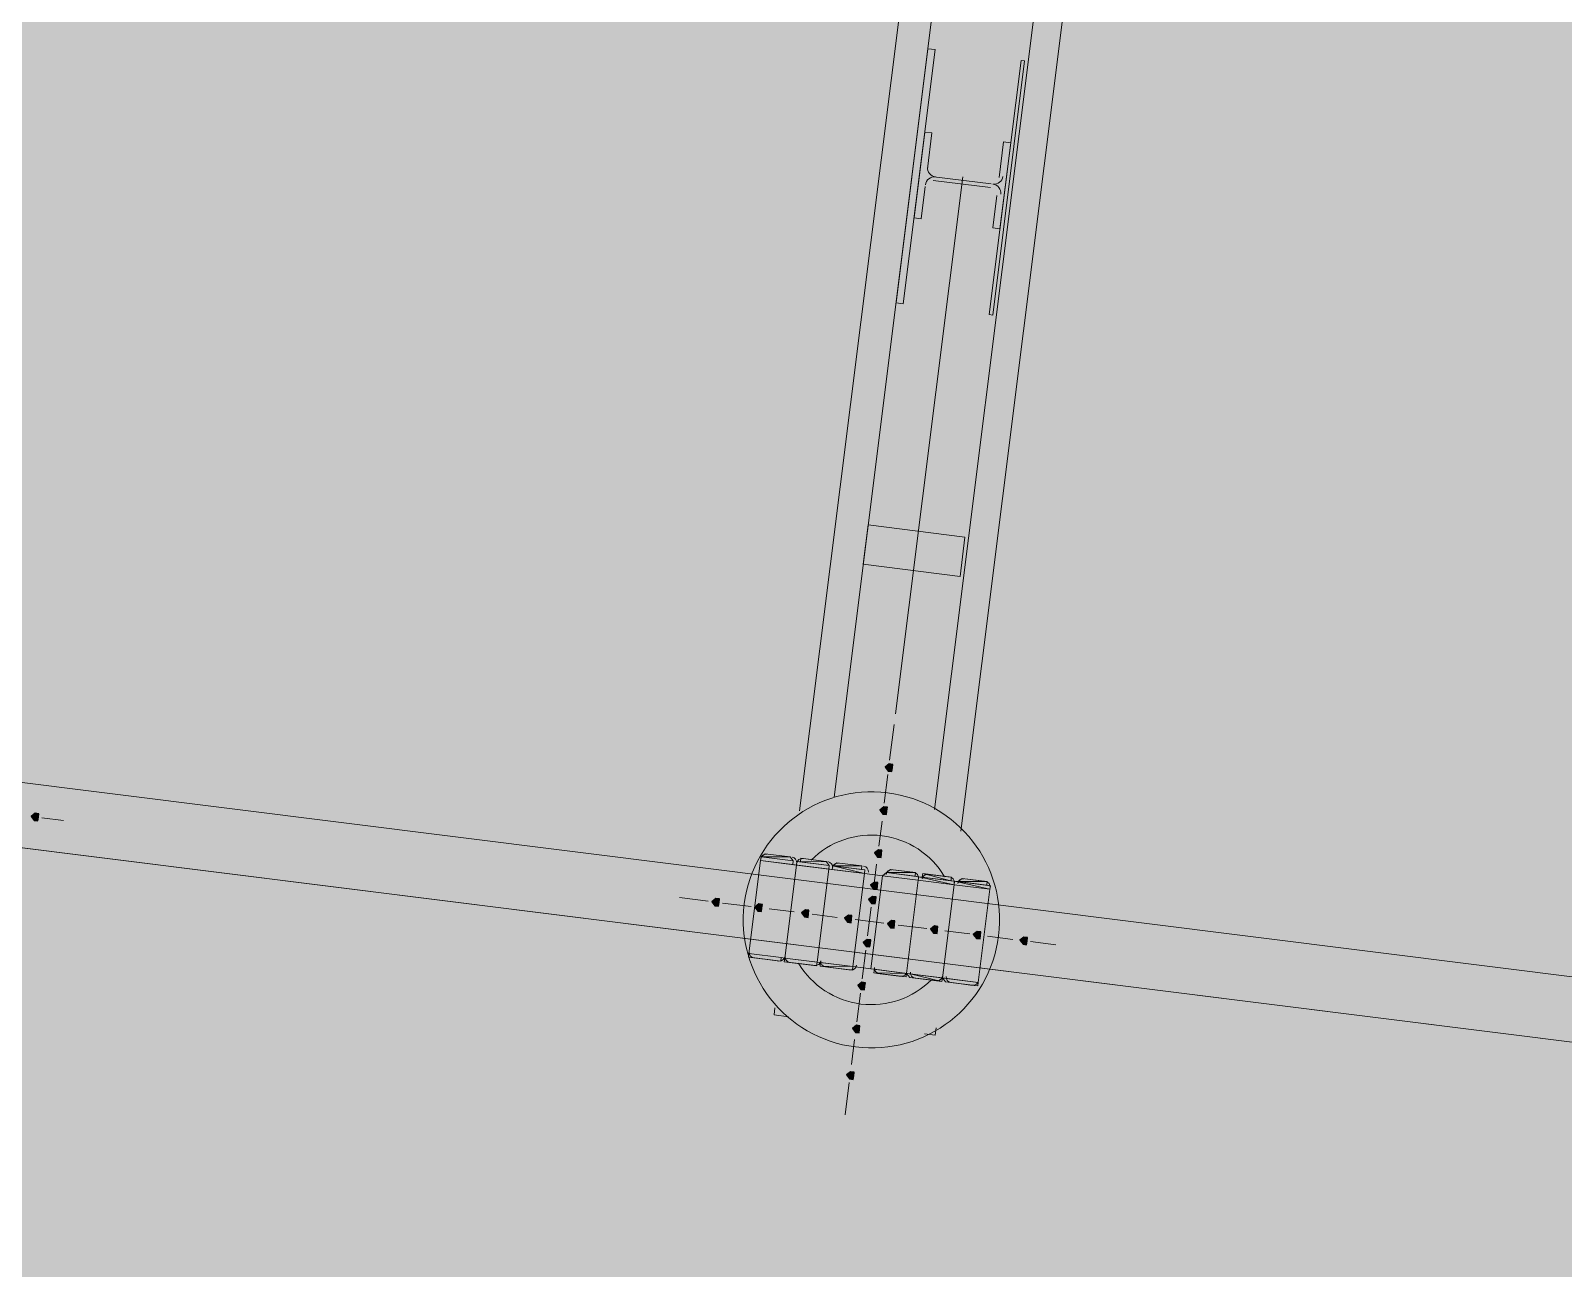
# Model space of a CAD drawing. Header units: metres. Extents: x -4 to 509425, y 7549 to 4732445.
# Drawn here: x 476002.263 to 476005.858, y 4719759.228 to 4719762.132 of the extents above; entities that cross this region are included whole.
import ezdxf

# ---------------------------------------------------------------- set-up
doc = ezdxf.new("R2010")
doc.units = ezdxf.units.M
doc.header["$LTSCALE"] = 0.01
doc.header["$MEASUREMENT"] = 0
doc.layers.get('0').update_dxf_attribs({"lineweight": 0})
doc.layers.add('_SUBESTACIÓN', color=1, linetype='Continuous')
doc.layers.add('SUBESTACION LA VID', color=253, linetype='Continuous')

# ---------------------------------------------------------------- blocks, each defined once
blk = doc.blocks.new('A$Cfff6051d')
at = {"layer": 'SUBESTACION LA VID', "transparency": 33554687}
h = blk.add_hatch(color=256, dxfattribs=at)
h.dxf.hatch_style = 2
h.paths.add_polyline_path([(476004.284, 4719760.4023), (476004.285, 4719760.4107), (476004.2766, 4719760.4118), (476004.2672, 4719760.4044), (476004.2745, 4719760.395), (476004.2829, 4719760.3939)])
h = blk.add_hatch(color=256, dxfattribs=at)
h.dxf.hatch_style = 2
h.paths.add_polyline_path([(476002.2814, 4719760.2865), (476002.2825, 4719760.2949), (476002.2741, 4719760.2959), (476002.2646, 4719760.2886), (476002.2719, 4719760.2791), (476002.2803, 4719760.2781)])
h = blk.add_hatch(color=256, dxfattribs=at)
h.dxf.hatch_style = 2
h.paths.add_polyline_path([(476004.2713, 4719760.3015), (476004.2724, 4719760.3099), (476004.264, 4719760.311), (476004.2545, 4719760.3036), (476004.2619, 4719760.2941), (476004.2703, 4719760.2931)])
h = blk.add_hatch(color=256, dxfattribs=at)
h.dxf.hatch_style = 2
h.paths.add_polyline_path([(476004.2587, 4719760.2007), (476004.2597, 4719760.2091), (476004.2513, 4719760.2101), (476004.2419, 4719760.2028), (476004.2492, 4719760.1933), (476004.2576, 4719760.1923)])
h = blk.add_hatch(color=256, dxfattribs=at)
h.dxf.hatch_style = 2
h.paths.add_polyline_path([(476004.2492, 4719760.1251), (476004.2503, 4719760.1335), (476004.2419, 4719760.1345), (476004.2324, 4719760.1272), (476004.2398, 4719760.1177), (476004.2482, 4719760.1167)])
h = blk.add_hatch(color=256, dxfattribs=at)
h.dxf.hatch_style = 2
h.paths.add_polyline_path([(476003.8775, 4719760.0864), (476003.8785, 4719760.0948), (476003.8701, 4719760.0958), (476003.8607, 4719760.0885), (476003.868, 4719760.079), (476003.8764, 4719760.078)])
h = blk.add_hatch(color=256, dxfattribs=at)
h.dxf.hatch_style = 2
h.paths.add_polyline_path([(476003.9783, 4719760.0737), (476003.9793, 4719760.0821), (476003.9709, 4719760.0832), (476003.9615, 4719760.0758), (476003.9688, 4719760.0664), (476003.9772, 4719760.0653)])
h = blk.add_hatch(color=256, dxfattribs=at)
h.dxf.hatch_style = 2
h.paths.add_polyline_path([(476004.0875, 4719760.06), (476004.0885, 4719760.0684), (476004.0801, 4719760.0695), (476004.0707, 4719760.0621), (476004.078, 4719760.0527), (476004.0864, 4719760.0516)])
h = blk.add_hatch(color=256, dxfattribs=at)
h.dxf.hatch_style = 2
h.paths.add_polyline_path([(476004.245, 4719760.0915), (476004.2461, 4719760.0999), (476004.2377, 4719760.1009), (476004.2282, 4719760.0936), (476004.2355, 4719760.0841), (476004.2439, 4719760.0831)])
h = blk.add_hatch(color=256, dxfattribs=at)
h.dxf.hatch_style = 2
h.paths.add_polyline_path([(476004.1883, 4719760.0474), (476004.1893, 4719760.0558), (476004.1809, 4719760.0569), (476004.1715, 4719760.0495), (476004.1788, 4719760.0401), (476004.1872, 4719760.039)])
h = blk.add_hatch(color=256, dxfattribs=at)
h.dxf.hatch_style = 2
h.paths.add_polyline_path([(476004.2891, 4719760.0348), (476004.2901, 4719760.0432), (476004.2817, 4719760.0442), (476004.2723, 4719760.0369), (476004.2796, 4719760.0274), (476004.288, 4719760.0264)])
h = blk.add_hatch(color=256, dxfattribs=at)
h.dxf.hatch_style = 2
h.paths.add_polyline_path([(476004.3899, 4719760.0221), (476004.3909, 4719760.0305), (476004.3825, 4719760.0316), (476004.3731, 4719760.0242), (476004.3804, 4719760.0148), (476004.3888, 4719760.0137)])
h = blk.add_hatch(color=256, dxfattribs=at)
h.dxf.hatch_style = 2
h.paths.add_polyline_path([(476004.2324, 4719759.9907), (476004.2334, 4719759.9991), (476004.225, 4719760.0001), (476004.2156, 4719759.9928), (476004.2229, 4719759.9833), (476004.2313, 4719759.9823)])
h = blk.add_hatch(color=256, dxfattribs=at)
h.dxf.hatch_style = 2
h.paths.add_polyline_path([(476004.4907, 4719760.0095), (476004.4917, 4719760.0179), (476004.4833, 4719760.0189), (476004.4739, 4719760.0116), (476004.4812, 4719760.0021), (476004.4896, 4719760.0011)])
h = blk.add_hatch(color=256, dxfattribs=at)
h.dxf.hatch_style = 2
h.paths.add_polyline_path([(476004.5999, 4719759.9958), (476004.601, 4719760.0042), (476004.5925, 4719760.0053), (476004.5831, 4719759.9979), (476004.5904, 4719759.9885), (476004.5988, 4719759.9874)])
h = blk.add_hatch(color=256, dxfattribs=at)
h.dxf.hatch_style = 2
h.paths.add_polyline_path([(476004.2197, 4719759.8899), (476004.2208, 4719759.8983), (476004.2124, 4719759.8993), (476004.2029, 4719759.892), (476004.2103, 4719759.8825), (476004.2187, 4719759.8815)])
h = blk.add_hatch(color=256, dxfattribs=at)
h.dxf.hatch_style = 2
h.paths.add_polyline_path([(476004.2071, 4719759.7891), (476004.2081, 4719759.7975), (476004.1997, 4719759.7985), (476004.1903, 4719759.7912), (476004.1976, 4719759.7817), (476004.206, 4719759.7807)])
h = blk.add_hatch(color=256, dxfattribs=at)
h.dxf.hatch_style = 2
h.paths.add_polyline_path([(476004.1934, 4719759.6799), (476004.1944, 4719759.6883), (476004.186, 4719759.6893), (476004.1766, 4719759.682), (476004.1839, 4719759.6725), (476004.1923, 4719759.6715)])
at = {"layer": 'SUBESTACION LA VID', "lineweight": 15}
for p, q in [((476072.2069, 4719751.5967), (475976.9555, 4719763.5384)), ((476072.1879, 4719751.4455), (475976.9365, 4719763.3871)), ((476004.0666, 4719760.3016), (476004.4436, 4719763.3089)), ((476004.5139, 4719763.2574), (476004.1474, 4719760.3341)), ((476004.4446, 4719760.2542), (476004.8216, 4719763.2615)), ((476004.7491, 4719763.2279), (476004.3826, 4719760.3046)), ((476004.2914, 4719760.5294), (476004.4493, 4719761.7894)), ((476004.5144, 4719761.7642), (476004.38, 4719761.781)), ((476004.3811, 4719761.7894), (476004.5155, 4719761.7726)), ((476004.2882, 4719760.5042), (476004.2777, 4719760.4202)), ((476004.2735, 4719760.3866), (476004.265, 4719760.3194)), ((476002.3402, 4719760.2791), (476002.2898, 4719760.2854)), ((476004.2598, 4719760.2773), (476004.2524, 4719760.2185)), ((476003.9752, 4719760.185), (476003.9478, 4719759.9666)), ((476004.0445, 4719760.1934), (476003.9857, 4719760.2008)), ((476004.0592, 4719760.1745), (476004.0318, 4719759.9561)), ((476004.0318, 4719759.9561), (476004.0592, 4719760.1745)), ((476004.1285, 4719760.1829), (476004.0697, 4719760.1903)), ((476004.2125, 4719760.1724), (476004.1537, 4719760.1797)), ((476004.2471, 4719760.1765), (476004.2398, 4719760.1177)), ((476004.1348, 4719760.165), (476004.1074, 4719759.9466)), ((476004.1074, 4719759.9466), (476004.1348, 4719760.165)), ((476004.1914, 4719759.9361), (476004.2188, 4719760.1545)), ((476004.2334, 4719759.9308), (476004.2608, 4719760.1492)), ((476004.2797, 4719760.1639), (476004.3301, 4719760.1576)), ((476004.3448, 4719760.1387), (476004.3174, 4719759.9203)), ((476004.3174, 4719759.9203), (476004.3448, 4719760.1387)), ((476004.3637, 4719760.1534), (476004.4141, 4719760.1471)), ((476004.4477, 4719760.1429), (476004.4981, 4719760.1365)), ((476004.4288, 4719760.1282), (476004.4014, 4719759.9098)), ((476004.4014, 4719759.9098), (476004.4288, 4719760.1282)), ((476004.5128, 4719760.1176), (476004.4854, 4719759.8992)), ((476003.8523, 4719760.0895), (476003.7851, 4719760.098)), ((476003.9531, 4719760.0769), (476003.8859, 4719760.0853)), ((476004.0539, 4719760.0643), (476003.9951, 4719760.0716)), ((476004.2345, 4719760.0757), (476004.2261, 4719760.0085)), ((476004.1547, 4719760.0516), (476004.0959, 4719760.059)), ((476004.2639, 4719760.0379), (476004.1967, 4719760.0464)), ((476004.3647, 4719760.0253), (476004.2975, 4719760.0337)), ((476004.4655, 4719760.0127), (476004.4067, 4719760.02)), ((476004.5663, 4719760), (476004.5075, 4719760.0074)), ((476004.6671, 4719759.9874), (476004.6083, 4719759.9947)), ((476004.2219, 4719759.9749), (476004.2134, 4719759.9077)), ((476003.9551, 4719759.9572), (476004.0139, 4719759.9498)), ((476004.0391, 4719759.9467), (476004.0979, 4719759.9393)), ((476004.1231, 4719759.9361), (476004.1819, 4719759.9287)), ((476004.2995, 4719759.914), (476004.2491, 4719759.9203)), ((476004.3835, 4719759.9035), (476004.3331, 4719759.9098)), ((476004.4675, 4719759.8929), (476004.4171, 4719759.8993)), ((476004.2092, 4719759.8741), (476004.2008, 4719759.8069)), ((476004.1955, 4719759.7649), (476004.1882, 4719759.7061)), ((476004.1829, 4719759.6641), (476004.1734, 4719759.5885))]:
    blk.add_line(p, q, dxfattribs=at)
at = {"layer": 'SUBESTACION LA VID', "lineweight": 0}
for p, q in [((476003.9752, 4719760.185), (476004.0508, 4719760.1756)), ((476003.9762, 4719760.1934), (476004.0518, 4719760.184)), ((476003.9762, 4719760.1934), (476004.0518, 4719760.184)), ((476003.9762, 4719760.1934), (476004.0518, 4719760.184)), ((476003.9762, 4719760.1934), (476004.0518, 4719760.184)), ((476003.9762, 4719760.1934), (476004.0445, 4719760.1934)), ((476003.9857, 4719760.2008), (476004.0445, 4719760.1934)), ((476003.9857, 4719760.2008), (476004.0445, 4719760.1934)), ((476003.9857, 4719760.2008), (476004.0445, 4719760.1934)), ((476004.0592, 4719760.1745), (476004.1348, 4719760.165)), ((476004.0602, 4719760.1829), (476004.1358, 4719760.1734)), ((476004.0602, 4719760.1829), (476004.1358, 4719760.1734)), ((476004.0602, 4719760.1829), (476004.1358, 4719760.1734)), ((476004.0602, 4719760.1829), (476004.1358, 4719760.1734)), ((476004.0602, 4719760.1829), (476004.1358, 4719760.1734)), ((476004.0602, 4719760.1829), (476004.1358, 4719760.1734)), ((476004.0686, 4719760.1819), (476004.1285, 4719760.1829)), ((476004.0686, 4719760.1819), (476004.1358, 4719760.1734)), ((476004.0697, 4719760.1903), (476004.1285, 4719760.1829)), ((476004.1537, 4719760.1797), (476004.2125, 4719760.1724)), ((476004.1537, 4719760.1797), (476004.2125, 4719760.1724)), ((476004.1348, 4719760.165), (476004.2188, 4719760.1545)), ((476004.1432, 4719760.164), (476004.2188, 4719760.1545)), ((476004.1442, 4719760.1724), (476004.2188, 4719760.1545)), ((476004.1442, 4719760.1724), (476004.2198, 4719760.1629)), ((476004.1442, 4719760.1724), (476004.2198, 4719760.1629)), ((476004.1442, 4719760.1724), (476004.2198, 4719760.1629)), ((476004.1442, 4719760.1724), (476004.2198, 4719760.1629)), ((476004.1442, 4719760.1724), (476004.2198, 4719760.1629)), ((476004.1442, 4719760.1724), (476004.2114, 4719760.164)), ((476004.1442, 4719760.1724), (476004.2125, 4719760.1724)), ((476004.2608, 4719760.1492), (476004.3448, 4719760.1387)), ((476004.2702, 4719760.1566), (476004.3458, 4719760.1471)), ((476004.2702, 4719760.1566), (476004.3458, 4719760.1471)), ((476004.2702, 4719760.1566), (476004.3458, 4719760.1471)), ((476004.2702, 4719760.1566), (476004.3458, 4719760.1471)), ((476004.2702, 4719760.1566), (476004.3374, 4719760.1482)), ((476004.2702, 4719760.1566), (476004.3385, 4719760.1566)), ((476004.2797, 4719760.1639), (476004.3385, 4719760.1566)), ((476004.2797, 4719760.1639), (476004.3385, 4719760.1566)), ((476004.3448, 4719760.1387), (476004.4288, 4719760.1282)), ((476004.3458, 4719760.1471), (476004.4298, 4719760.1366)), ((476004.3542, 4719760.1461), (476004.4298, 4719760.1366)), ((476004.3542, 4719760.1461), (476004.4298, 4719760.1366)), ((476004.3542, 4719760.1461), (476004.4214, 4719760.1376)), ((476004.3542, 4719760.1461), (476004.4214, 4719760.1376)), ((476004.3553, 4719760.1545), (476004.4214, 4719760.1376)), ((476004.3553, 4719760.1545), (476004.4225, 4719760.146)), ((476004.3637, 4719760.1534), (476004.4225, 4719760.146)), ((476004.3637, 4719760.1534), (476004.4225, 4719760.146)), ((476004.4477, 4719760.1429), (476004.5065, 4719760.1355)), ((476004.4477, 4719760.1429), (476004.5065, 4719760.1355)), ((476004.4288, 4719760.1282), (476004.5128, 4719760.1176)), ((476004.4288, 4719760.1282), (476004.5128, 4719760.1176)), ((476004.4382, 4719760.1355), (476004.5138, 4719760.126)), ((476004.4382, 4719760.1355), (476004.5138, 4719760.126)), ((476004.4382, 4719760.1355), (476004.5054, 4719760.1271)), ((476004.4382, 4719760.1355), (476004.5065, 4719760.1355)), ((476004.0223, 4719759.9488), (476003.9467, 4719759.9582)), ((476004.0223, 4719759.9488), (476003.9467, 4719759.9582)), ((476004.0234, 4719759.9572), (476003.9478, 4719759.9666)), ((476004.0234, 4719759.9572), (476003.9478, 4719759.9666)), ((476004.0223, 4719759.9488), (476003.9551, 4719759.9572)), ((476004.0223, 4719759.9488), (476003.9551, 4719759.9572)), ((476004.0979, 4719759.9393), (476004.0307, 4719759.9477)), ((476004.1063, 4719759.9382), (476004.0307, 4719759.9477)), ((476004.1063, 4719759.9382), (476004.0307, 4719759.9477)), ((476004.1063, 4719759.9382), (476004.0307, 4719759.9477)), ((476004.1063, 4719759.9382), (476004.0307, 4719759.9477)), ((476004.1063, 4719759.9382), (476004.0307, 4719759.9477)), ((476004.1074, 4719759.9466), (476004.0318, 4719759.9561)), ((476004.1074, 4719759.9466), (476004.0318, 4719759.9561)), ((476004.1074, 4719759.9466), (476004.0318, 4719759.9561)), ((476004.0979, 4719759.9393), (476004.0391, 4719759.9467)), ((476004.0979, 4719759.9393), (476004.0391, 4719759.9467)), ((476004.1819, 4719759.9287), (476004.1147, 4719759.9372)), ((476004.1903, 4719759.9277), (476004.1147, 4719759.9372)), ((476004.1903, 4719759.9277), (476004.1147, 4719759.9372)), ((476004.1903, 4719759.9277), (476004.1147, 4719759.9372)), ((476004.1903, 4719759.9277), (476004.1147, 4719759.9372)), ((476004.1903, 4719759.9277), (476004.1147, 4719759.9372)), ((476004.1914, 4719759.9361), (476004.1147, 4719759.9372)), ((476004.1914, 4719759.9361), (476004.1158, 4719759.9456)), ((476004.3174, 4719759.9203), (476004.2418, 4719759.9298)), ((476004.3079, 4719759.9129), (476004.2407, 4719759.9214)), ((476004.3163, 4719759.9119), (476004.2407, 4719759.9214)), ((476004.2995, 4719759.914), (476004.2491, 4719759.9203)), ((476004.4014, 4719759.9098), (476004.3174, 4719759.9203)), ((476004.3919, 4719759.9024), (476004.3247, 4719759.9108)), ((476004.3919, 4719759.9024), (476004.3247, 4719759.9108)), ((476004.4003, 4719759.9014), (476004.3247, 4719759.9108)), ((476004.4003, 4719759.9014), (476004.3247, 4719759.9108)), ((476004.4003, 4719759.9014), (476004.3258, 4719759.9192)), ((476004.3919, 4719759.9024), (476004.3331, 4719759.9098)), ((476004.476, 4719759.8919), (476004.4087, 4719759.9003)), ((476004.476, 4719759.8919), (476004.4087, 4719759.9003)), ((476004.476, 4719759.8919), (476004.4087, 4719759.9003)), ((476004.476, 4719759.8919), (476004.4087, 4719759.9003)), ((476004.4844, 4719759.8908), (476004.4087, 4719759.9003)), ((476004.4844, 4719759.8908), (476004.4087, 4719759.9003)), ((476004.4844, 4719759.8908), (476004.4087, 4719759.9003)), ((476004.476, 4719759.8919), (476004.4171, 4719759.8993))]:
    blk.add_line(p, q, dxfattribs=at)
at = {"layer": 'SUBESTACION LA VID', "lineweight": 15}
for points in [[(476072.1879, 4719751.4455), (476072.2069, 4719751.5967), (475976.9555, 4719763.5384), (475976.9365, 4719763.3871), (476072.1879, 4719751.4455)], [(476004.3843, 4719762.0877), (476004.3096, 4719761.4912), (476004.2928, 4719761.4933), (476004.3675, 4719762.0898), (476004.3843, 4719762.0877)], [(476004.5859, 4719762.0624), (476004.5112, 4719761.466), (476004.5196, 4719761.4649), (476004.5943, 4719762.0613), (476004.5859, 4719762.0624)], [(476004.3348, 4719761.6928), (476004.3601, 4719761.8944), (476004.3769, 4719761.8923), (476004.3664, 4719761.8083)], [(476004.5344, 4719761.7873), (476004.5449, 4719761.8713), (476004.5617, 4719761.8692), (476004.5364, 4719761.6676), (476004.5196, 4719761.6697), (476004.5291, 4719761.7453)], [(476004.3611, 4719761.7663), (476004.3516, 4719761.6907), (476004.3348, 4719761.6928)], [(476004.2159, 4719760.8801), (476004.2275, 4719760.9725), (476004.4543, 4719760.9441), (476004.4427, 4719760.8517), (476004.2159, 4719760.8801)], [(476004.0865, 4719760.1882), (476004.0697, 4719760.1903), (476004.0686, 4719760.1819), (476004.0602, 4719760.1829), (476004.0592, 4719760.1745), (476004.0508, 4719760.1756), (476004.0518, 4719760.184), (476004.0445, 4719760.1934), (476003.9857, 4719760.2008), (476003.9762, 4719760.1934), (476003.9752, 4719760.185), (476003.9478, 4719759.9666), (476003.9467, 4719759.9582), (476003.9551, 4719759.9572), (476004.0139, 4719759.9498), (476004.0223, 4719759.9488), (476004.0234, 4719759.9572), (476004.0318, 4719759.9561), (476004.0307, 4719759.9477), (476004.0391, 4719759.9467), (476004.0979, 4719759.9393), (476004.1063, 4719759.9382), (476004.1074, 4719759.9466), (476004.1158, 4719759.9456), (476004.1147, 4719759.9372), (476004.1231, 4719759.9361), (476004.1819, 4719759.9287), (476004.1903, 4719759.9277), (476004.1914, 4719759.9361), (476004.2334, 4719759.9308), (476004.2418, 4719759.9298), (476004.2407, 4719759.9214), (476004.2491, 4719759.9203), (476004.2995, 4719759.914), (476004.3079, 4719759.9129), (476004.3163, 4719759.9119), (476004.3174, 4719759.9203), (476004.3247, 4719759.9108), (476004.3331, 4719759.9098), (476004.3835, 4719759.9035), (476004.3919, 4719759.9024), (476004.4003, 4719759.9014), (476004.4014, 4719759.9098), (476004.4087, 4719759.9003), (476004.4171, 4719759.8993), (476004.4675, 4719759.8929), (476004.476, 4719759.8919), (476004.4844, 4719759.8908), (476004.4854, 4719759.8992), (476004.5128, 4719760.1176), (476004.5138, 4719760.126), (476004.5054, 4719760.1271), (476004.5065, 4719760.1355), (476004.4981, 4719760.1365), (476004.4477, 4719760.1429), (476004.4382, 4719760.1355), (476004.4298, 4719760.1366), (476004.4288, 4719760.1282), (476004.4298, 4719760.1366), (476004.4214, 4719760.1376), (476004.4225, 4719760.146), (476004.4141, 4719760.1471), (476004.3637, 4719760.1534), (476004.3553, 4719760.1545), (476004.3542, 4719760.1461), (476004.3458, 4719760.1471), (476004.3448, 4719760.1387), (476004.3458, 4719760.1471), (476004.3374, 4719760.1482), (476004.3385, 4719760.1566), (476004.3301, 4719760.1576), (476004.2797, 4719760.1639), (476004.2702, 4719760.1566), (476004.2608, 4719760.1492), (476004.2188, 4719760.1545), (476004.2198, 4719760.1629), (476004.2114, 4719760.164), (476004.2125, 4719760.1724), (476004.1537, 4719760.1797), (476004.1442, 4719760.1724), (476004.1432, 4719760.164), (476004.1348, 4719760.165), (476004.1358, 4719760.1734), (476004.1285, 4719760.1829), (476004.0865, 4719760.1882)], [(476004.0401, 4719759.8185), (476004.0065, 4719759.8228), (476004.0086, 4719759.8396)], [(476004.3593, 4719759.7785), (476004.3845, 4719759.7754), (476004.3867, 4719759.7922)]]:
    blk.add_lwpolyline(points, dxfattribs=at)
at = {"layer": 'SUBESTACION LA VID'}
for points in [[(476004.284, 4719760.4023), (476004.285, 4719760.4107), (476004.2766, 4719760.4118), (476004.2672, 4719760.4044), (476004.2745, 4719760.395), (476004.2829, 4719760.3939)], [(476002.2814, 4719760.2865), (476002.2825, 4719760.2949), (476002.2741, 4719760.2959), (476002.2646, 4719760.2886), (476002.2719, 4719760.2791), (476002.2803, 4719760.2781)], [(476004.2713, 4719760.3015), (476004.2724, 4719760.3099), (476004.264, 4719760.311), (476004.2545, 4719760.3036), (476004.2619, 4719760.2941), (476004.2703, 4719760.2931)], [(476004.2587, 4719760.2007), (476004.2597, 4719760.2091), (476004.2513, 4719760.2101), (476004.2419, 4719760.2028), (476004.2492, 4719760.1933), (476004.2576, 4719760.1923)], [(476004.2492, 4719760.1251), (476004.2503, 4719760.1335), (476004.2419, 4719760.1345), (476004.2324, 4719760.1272), (476004.2398, 4719760.1177), (476004.2482, 4719760.1167)], [(476003.8775, 4719760.0864), (476003.8785, 4719760.0948), (476003.8701, 4719760.0958), (476003.8607, 4719760.0885), (476003.868, 4719760.079), (476003.8764, 4719760.078)], [(476003.9783, 4719760.0737), (476003.9793, 4719760.0821), (476003.9709, 4719760.0832), (476003.9615, 4719760.0758), (476003.9688, 4719760.0664), (476003.9772, 4719760.0653)], [(476004.0875, 4719760.06), (476004.0885, 4719760.0684), (476004.0801, 4719760.0695), (476004.0707, 4719760.0621), (476004.078, 4719760.0527), (476004.0864, 4719760.0516)], [(476004.245, 4719760.0915), (476004.2461, 4719760.0999), (476004.2377, 4719760.1009), (476004.2282, 4719760.0936), (476004.2355, 4719760.0841), (476004.2439, 4719760.0831)], [(476004.1883, 4719760.0474), (476004.1893, 4719760.0558), (476004.1809, 4719760.0569), (476004.1715, 4719760.0495), (476004.1788, 4719760.0401), (476004.1872, 4719760.039)], [(476004.2891, 4719760.0348), (476004.2901, 4719760.0432), (476004.2817, 4719760.0442), (476004.2723, 4719760.0369), (476004.2796, 4719760.0274), (476004.288, 4719760.0264)], [(476004.3899, 4719760.0221), (476004.3909, 4719760.0305), (476004.3825, 4719760.0316), (476004.3731, 4719760.0242), (476004.3804, 4719760.0148), (476004.3888, 4719760.0137)], [(476004.2324, 4719759.9907), (476004.2334, 4719759.9991), (476004.225, 4719760.0001), (476004.2156, 4719759.9928), (476004.2229, 4719759.9833), (476004.2313, 4719759.9823)], [(476004.4907, 4719760.0095), (476004.4917, 4719760.0179), (476004.4833, 4719760.0189), (476004.4739, 4719760.0116), (476004.4812, 4719760.0021), (476004.4896, 4719760.0011)], [(476004.5999, 4719759.9958), (476004.601, 4719760.0042), (476004.5925, 4719760.0053), (476004.5831, 4719759.9979), (476004.5904, 4719759.9885), (476004.5988, 4719759.9874)], [(476004.2197, 4719759.8899), (476004.2208, 4719759.8983), (476004.2124, 4719759.8993), (476004.2029, 4719759.892), (476004.2103, 4719759.8825), (476004.2187, 4719759.8815)], [(476004.2071, 4719759.7891), (476004.2081, 4719759.7975), (476004.1997, 4719759.7985), (476004.1903, 4719759.7912), (476004.1976, 4719759.7817), (476004.206, 4719759.7807)], [(476004.1934, 4719759.6799), (476004.1944, 4719759.6883), (476004.186, 4719759.6893), (476004.1766, 4719759.682), (476004.1839, 4719759.6725), (476004.1923, 4719759.6715)]]:
    blk.add_lwpolyline(points, close=True, dxfattribs=at)
at = {"layer": 'SUBESTACION LA VID', "lineweight": 0}
for points in [[(476004.284, 4719760.4023), (476004.285, 4719760.4107), (476004.2766, 4719760.4118), (476004.2672, 4719760.4044), (476004.2745, 4719760.395), (476004.2829, 4719760.3939)], [(476002.2814, 4719760.2865), (476002.2825, 4719760.2949), (476002.2741, 4719760.2959), (476002.2646, 4719760.2886), (476002.2719, 4719760.2791), (476002.2803, 4719760.2781)], [(476004.2713, 4719760.3015), (476004.2724, 4719760.3099), (476004.264, 4719760.311), (476004.2545, 4719760.3036), (476004.2619, 4719760.2941), (476004.2703, 4719760.2931)], [(476004.2587, 4719760.2007), (476004.2597, 4719760.2091), (476004.2513, 4719760.2101), (476004.2419, 4719760.2028), (476004.2492, 4719760.1933), (476004.2576, 4719760.1923)], [(476004.2492, 4719760.1251), (476004.2503, 4719760.1335), (476004.2419, 4719760.1345), (476004.2324, 4719760.1272), (476004.2398, 4719760.1177), (476004.2482, 4719760.1167)], [(476003.8775, 4719760.0864), (476003.8785, 4719760.0948), (476003.8701, 4719760.0958), (476003.8607, 4719760.0885), (476003.868, 4719760.079), (476003.8764, 4719760.078)], [(476003.9783, 4719760.0737), (476003.9793, 4719760.0821), (476003.9709, 4719760.0832), (476003.9615, 4719760.0758), (476003.9688, 4719760.0664), (476003.9772, 4719760.0653)], [(476004.0875, 4719760.06), (476004.0885, 4719760.0684), (476004.0801, 4719760.0695), (476004.0707, 4719760.0621), (476004.078, 4719760.0527), (476004.0864, 4719760.0516)], [(476004.245, 4719760.0915), (476004.2461, 4719760.0999), (476004.2377, 4719760.1009), (476004.2282, 4719760.0936), (476004.2355, 4719760.0841), (476004.2439, 4719760.0831)], [(476004.1883, 4719760.0474), (476004.1893, 4719760.0558), (476004.1809, 4719760.0569), (476004.1715, 4719760.0495), (476004.1788, 4719760.0401), (476004.1872, 4719760.039)], [(476004.2891, 4719760.0348), (476004.2901, 4719760.0432), (476004.2817, 4719760.0442), (476004.2723, 4719760.0369), (476004.2796, 4719760.0274), (476004.288, 4719760.0264)], [(476004.3899, 4719760.0221), (476004.3909, 4719760.0305), (476004.3825, 4719760.0316), (476004.3731, 4719760.0242), (476004.3804, 4719760.0148), (476004.3888, 4719760.0137)], [(476004.2324, 4719759.9907), (476004.2334, 4719759.9991), (476004.225, 4719760.0001), (476004.2156, 4719759.9928), (476004.2229, 4719759.9833), (476004.2313, 4719759.9823)], [(476004.4907, 4719760.0095), (476004.4917, 4719760.0179), (476004.4833, 4719760.0189), (476004.4739, 4719760.0116), (476004.4812, 4719760.0021), (476004.4896, 4719760.0011)], [(476004.5999, 4719759.9958), (476004.601, 4719760.0042), (476004.5925, 4719760.0053), (476004.5831, 4719759.9979), (476004.5904, 4719759.9885), (476004.5988, 4719759.9874)], [(476004.2197, 4719759.8899), (476004.2208, 4719759.8983), (476004.2124, 4719759.8993), (476004.2029, 4719759.892), (476004.2103, 4719759.8825), (476004.2187, 4719759.8815)], [(476004.2071, 4719759.7891), (476004.2081, 4719759.7975), (476004.1997, 4719759.7985), (476004.1903, 4719759.7912), (476004.1976, 4719759.7817), (476004.206, 4719759.7807)], [(476004.1934, 4719759.6799), (476004.1944, 4719759.6883), (476004.186, 4719759.6893), (476004.1766, 4719759.682), (476004.1839, 4719759.6725), (476004.1923, 4719759.6715)]]:
    blk.add_lwpolyline(points, close=True, dxfattribs=at)
for points in [[(476004.2188, 4719760.1545), (476003.9752, 4719760.185), (476004.1348, 4719760.165)], [(476004.1348, 4719760.165), (476004.0592, 4719760.1745), (476003.9752, 4719760.185)], [(476003.9762, 4719760.1934), (476004.0518, 4719760.184), (476003.9762, 4719760.1934)], [(476004.0697, 4719760.1903), (476004.1285, 4719760.1829), (476004.0697, 4719760.1903)], [(476004.4288, 4719760.1282), (476004.3448, 4719760.1387), (476004.2608, 4719760.1492), (476004.3448, 4719760.1387)], [(476004.4288, 4719760.1282), (476004.3458, 4719760.1471), (476004.2702, 4719760.1566)], [(476004.5128, 4719760.1176), (476004.4298, 4719760.1366), (476004.5138, 4719760.126)], [(476004.4382, 4719760.1355), (476004.5054, 4719760.1271), (476004.4382, 4719760.1355)], [(476004.0223, 4719759.9488), (476003.9467, 4719759.9582), (476004.0223, 4719759.9488)], [(476004.0234, 4719759.9572), (476003.9478, 4719759.9666), (476004.0234, 4719759.9572)], [(476004.0139, 4719759.9498), (476003.9551, 4719759.9572), (476004.0139, 4719759.9498)], [(476004.1914, 4719759.9361), (476004.0318, 4719759.9561), (476004.1074, 4719759.9466)], [(476004.1158, 4719759.9456), (476004.1914, 4719759.9361), (476004.1074, 4719759.9466)], [(476004.1819, 4719759.9287), (476004.1231, 4719759.9361), (476004.1819, 4719759.9287)], [(476004.2334, 4719759.9308), (476004.3174, 4719759.9203), (476004.4014, 4719759.9098)], [(476004.4854, 4719759.8992), (476004.2334, 4719759.9308), (476004.3174, 4719759.9203)], [(476004.2491, 4719759.9203), (476004.3079, 4719759.9129), (476004.2407, 4719759.9214)], [(476004.3163, 4719759.9119), (476004.2407, 4719759.9214), (476004.3174, 4719759.9203)], [(476004.4014, 4719759.9098), (476004.3174, 4719759.9203), (476004.4014, 4719759.9098), (476004.4854, 4719759.8992)], [(476004.3174, 4719759.9203), (476004.4854, 4719759.8992), (476004.4014, 4719759.9098)], [(476004.3919, 4719759.9024), (476004.3247, 4719759.9108), (476004.3919, 4719759.9024)], [(476004.4854, 4719759.8992), (476004.4014, 4719759.9098), (476004.4854, 4719759.8992)]]:
    blk.add_lwpolyline(points, dxfattribs=at)
at = {"layer": 'SUBESTACION LA VID'}
for points in [[(475976.8769, 4719766.927), (475976.8769, 4719766.927), (475976.8959, 4719767.0782), (475976.8959, 4719767.0782), (475976.8959, 4719767.0782), (476072.6239, 4719754.9233), (476072.6239, 4719754.9233), (476072.6239, 4719754.9233), (475976.8769, 4719766.927), (475976.8769, 4719766.927)], [(475976.8959, 4719767.0782), (475976.8959, 4719767.0782), (476072.6239, 4719754.9233), (476072.6239, 4719754.9233), (476072.6239, 4719754.9233), (476072.6429, 4719755.0745), (476072.6429, 4719755.0745), (476072.6429, 4719755.0745), (475976.8959, 4719767.0782), (475976.8959, 4719767.0782)]]:
    blk.add_open_spline(points, degree=3, knots=[0, 0, 0, 0, 1, 1, 1, 2, 2, 2, 3, 3, 3, 3], dxfattribs=at)
at = {"layer": 'SUBESTACION LA VID', "lineweight": 0}
for points in [[(475976.8769, 4719766.927), (475976.8769, 4719766.927), (475976.8959, 4719767.0782), (475976.8959, 4719767.0782), (475976.8959, 4719767.0782), (476072.6239, 4719754.9233), (476072.6239, 4719754.9233), (476072.6239, 4719754.9233), (475976.8769, 4719766.927), (475976.8769, 4719766.927)], [(475976.8959, 4719767.0782), (475976.8959, 4719767.0782), (476072.6239, 4719754.9233), (476072.6239, 4719754.9233), (476072.6239, 4719754.9233), (476072.6429, 4719755.0745), (476072.6429, 4719755.0745), (476072.6429, 4719755.0745), (475976.8959, 4719767.0782), (475976.8959, 4719767.0782)]]:
    blk.add_open_spline(points, degree=3, knots=[0, 0, 0, 0, 1, 1, 1, 2, 2, 2, 3, 3, 3, 3], dxfattribs=at)
at = {"layer": 'SUBESTACION LA VID', "lineweight": 15}
for points in [[(476004.3669, 4719761.8125), (476004.3655, 4719761.8009), (476004.3737, 4719761.7904), (476004.3853, 4719761.7889)], [(476004.3853, 4719761.7889), (476004.3737, 4719761.7904), (476004.3631, 4719761.7821), (476004.3616, 4719761.7705)], [(476004.5197, 4719761.7721), (476004.5313, 4719761.7706), (476004.5419, 4719761.7788), (476004.5433, 4719761.7904)], [(476004.5381, 4719761.7484), (476004.5395, 4719761.76), (476004.5313, 4719761.7706), (476004.5197, 4719761.7721)], [(476003.9899, 4719760.2003), (476003.9829, 4719760.2011), (476003.9766, 4719760.1962), (476003.9757, 4719760.1892)], [(476004.0597, 4719760.1787), (476004.0606, 4719760.1857), (476004.0556, 4719760.192), (476004.0487, 4719760.1929)], [(476004.0739, 4719760.1897), (476004.0669, 4719760.1906), (476004.0606, 4719760.1857), (476004.0597, 4719760.1787)], [(476004.1437, 4719760.1682), (476004.1446, 4719760.1751), (476004.1396, 4719760.1815), (476004.1327, 4719760.1824)], [(476004.1579, 4719760.1792), (476004.1509, 4719760.1801), (476004.1446, 4719760.1751), (476004.1437, 4719760.1682)], [(476004.2277, 4719760.1576), (476004.2286, 4719760.1646), (476004.2236, 4719760.171), (476004.2167, 4719760.1718)], [(476004.2839, 4719760.1634), (476004.2769, 4719760.1643), (476004.2706, 4719760.1593), (476004.2697, 4719760.1524)], [(476004.3453, 4719760.1429), (476004.3462, 4719760.1499), (476004.3412, 4719760.1562), (476004.3343, 4719760.1571)], [(476004.3679, 4719760.1529), (476004.3609, 4719760.1537), (476004.3546, 4719760.1488), (476004.3537, 4719760.1419)], [(476004.4293, 4719760.1324), (476004.4302, 4719760.1393), (476004.4252, 4719760.1457), (476004.4183, 4719760.1466)], [(476004.4519, 4719760.1423), (476004.4449, 4719760.1432), (476004.4386, 4719760.1383), (476004.4377, 4719760.1313)], [(476004.5133, 4719760.1218), (476004.5142, 4719760.1288), (476004.5093, 4719760.1351), (476004.5023, 4719760.136)], [(476003.9483, 4719759.9708), (476003.9474, 4719759.9639), (476003.9524, 4719759.9575), (476003.9593, 4719759.9567)], [(476004.0181, 4719759.9493), (476004.0251, 4719759.9484), (476004.0314, 4719759.9533), (476004.0323, 4719759.9603)], [(476004.0323, 4719759.9603), (476004.0314, 4719759.9533), (476004.0364, 4719759.947), (476004.0433, 4719759.9461)], [(476004.1021, 4719759.9388), (476004.1091, 4719759.9379), (476004.1154, 4719759.9428), (476004.1163, 4719759.9498)], [(476004.1163, 4719759.9498), (476004.1154, 4719759.9428), (476004.1204, 4719759.9365), (476004.1273, 4719759.9356)], [(476004.1861, 4719759.9282), (476004.1931, 4719759.9273), (476004.1994, 4719759.9323), (476004.2003, 4719759.9392)], [(476004.2423, 4719759.934), (476004.2414, 4719759.927), (476004.2464, 4719759.9207), (476004.2533, 4719759.9198)], [(476004.3037, 4719759.9135), (476004.3107, 4719759.9126), (476004.317, 4719759.9175), (476004.3179, 4719759.9245)], [(476004.3263, 4719759.9234), (476004.3254, 4719759.9165), (476004.3304, 4719759.9101), (476004.3373, 4719759.9093)], [(476004.3877, 4719759.9029), (476004.3947, 4719759.9021), (476004.4011, 4719759.907), (476004.4019, 4719759.914)], [(476004.4103, 4719759.9129), (476004.4095, 4719759.906), (476004.4144, 4719759.8996), (476004.4213, 4719759.8987)], [(476004.4717, 4719759.8924), (476004.4787, 4719759.8915), (476004.4851, 4719759.8965), (476004.4859, 4719759.9034)]]:
    blk.add_open_spline(points, degree=3, dxfattribs=at)
for points, knots in [([(476003.9368, 4719760.0832), (476003.9161, 4719759.9185), (476004.0329, 4719759.7682), (476004.1976, 4719759.7476), (476004.3623, 4719759.727), (476004.5126, 4719759.8437), (476004.5332, 4719760.0084), (476004.5539, 4719760.1731), (476004.4371, 4719760.3234), (476004.2724, 4719760.344), (476004.1077, 4719760.3647), (476003.9574, 4719760.2479), (476003.9368, 4719760.0832)], [0, 0, 0, 0, 1, 1, 1, 2, 2, 2, 3, 3, 3, 4, 4, 4, 4]), ([(476004.4064, 4719760.1469), (476004.3751, 4719760.2), (476004.3209, 4719760.2356), (476004.2598, 4719760.2432), (476004.1986, 4719760.2509), (476004.1373, 4719760.2298), (476004.0939, 4719760.1861)], [0, 0, 0, 0, 1, 1, 1, 2, 2, 2, 2]), ([(476004.064, 4719759.9441), (476004.0954, 4719759.8914), (476004.1493, 4719759.856), (476004.2103, 4719759.8484), (476004.2712, 4719759.8408), (476004.3322, 4719759.8617), (476004.3756, 4719759.9051)], [0, 0, 0, 0, 1, 1, 1, 2, 2, 2, 2])]:
    blk.add_open_spline(points, degree=3, knots=knots, dxfattribs=at)

msp = doc.modelspace()

# ---------------------------------------------------------------- hatches: boundary and pattern name
at = {"layer": '_SUBESTACIÓN', "transparency": 33554559}
h = msp.add_hatch(color=1, dxfattribs=at)
h.dxf.hatch_style = 1
h.paths.add_polyline_path([(475968.6399, 4719805.825), (476089.9386, 4719790.615), (476078.1686, 4719696.74), (475956.8686, 4719711.9502)])

# ---------------------------------------------------------------- block references
at = {"linetype": 'Continuous'}
msp.add_blockref('A$Cfff6051d', (0, 0), dxfattribs=at)

doc.saveas('drawing.dxf')
